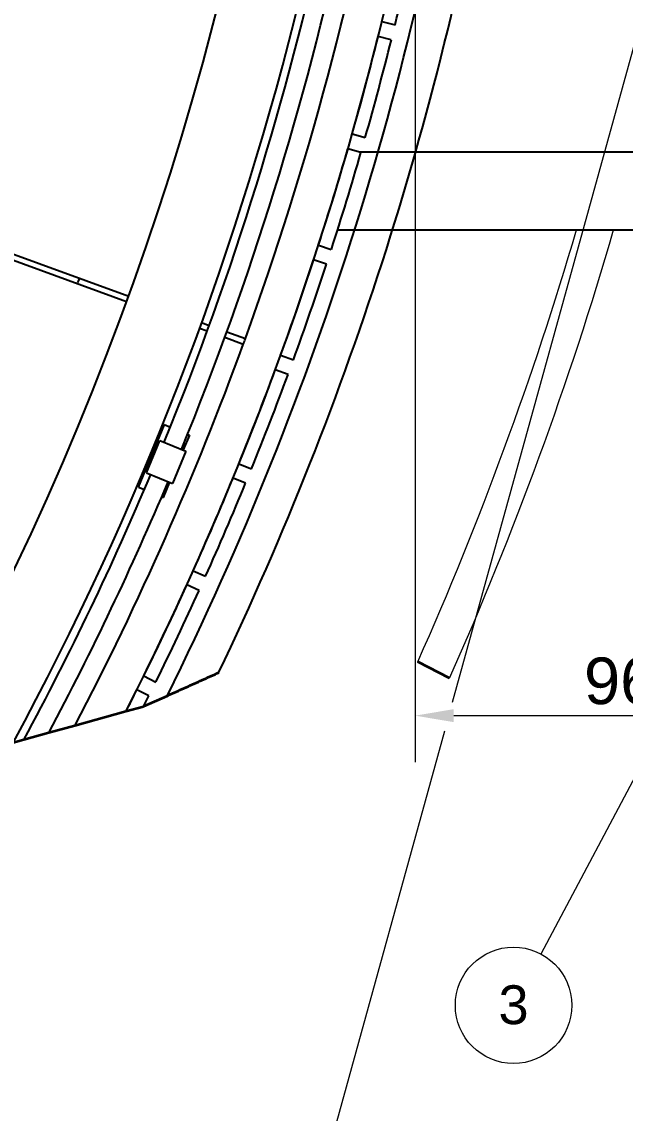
# Model space of a CAD drawing. Header units: millimetres. Extents: x 0 to 100323, y 0 to 59400.
# Drawn here: x 57075 to 60963, y 20120 to 27148 of the extents above; entities that cross this region are included whole.
import ezdxf

# ---------------------------------------------------------------- set-up
doc = ezdxf.new("R2010")
doc.units = ezdxf.units.MM
doc.header["$LTSCALE"] = 100
for name, color, linetype, lineweight in [('Break Line', 7, 'Continuous', 35), ('Dimension', 7, 'Continuous', 18), ('Symbol', 7, 'Continuous', 18), ('Visible', 7, 'Continuous', 25)]:
    doc.layers.add(name, color=color, linetype=linetype, lineweight=lineweight)
doc.layers.add('P_Condensate (CS)', color=40, linetype='Continuous', lineweight=18, true_color=0xffbf00)
doc.styles.add('Note Text', font='arial.ttf')
doc.styles.add('Title', font='arial.ttf')
doc.dimstyles.new('Default - Method 2b', dxfattribs={"dimscale": 100, "dimtxt": 3, "dimasz": 2.5, "dimexe": 3, "dimexo": 0.5, "dimgap": 0.7, "dimtad": 0, "dimtoh": 1, "dimdec": 0, "dimrnd": 1e-08, "dimtxsty": 'Title', "dimcen": 0.09, "dimdle": 10, "dimclrd": 256, "dimclre": 256, "dimclrt": 7, "dimadec": 0, "dimazin": 2, "dimtfac": 0.833333, "dimtdec": 1, "dimtmove": 0, "dimatfit": 3, "dimfxl": 1, "dimtolj": 1, "dimlwd": -1, "dimlwe": -1, "dimarcsym": 0})

# ---------------------------------------------------------------- blocks, each defined once
blk = doc.blocks.new('*D38')
at = {"layer": 'Defpoints', "color": 0, "transparency": 16777216}
for p in [(59608.5, 31790.6), (62022.4, 24880.3), (62022.4, 22679.6)]:
    blk.add_point(p, dxfattribs=at)
at = {"layer": 'Dimension', "transparency": 16777216}
for p, q in [((59608.5, 31740.6), (59608.5, 22379.6)), ((62022.4, 24830.3), (62022.4, 22379.6)), ((59858.5, 22679.6), (61772.4, 22679.6))]:
    blk.add_line(p, q, dxfattribs=at)
for points in [[(59858.5, 22721.3), (59858.5, 22637.9), (59608.5, 22679.6)], [(61772.4, 22721.3), (61772.4, 22637.9), (62022.4, 22679.6)]]:
    blk.add_solid(points, dxfattribs=at)
at = {"layer": 'Dimension', "color": 7, "transparency": 16777216, "insert": (60697.4, 22749.6), "char_height": 300, "attachment_point": 7, "style": 'Title'}
blk.add_mtext('\\A1;966', dxfattribs=at)
blk = doc.blocks.new('Balloon9')
at = {"layer": 'Symbol'}
for p, q in [((622.246, 245.478), (620.713, 243.605)), ((621.154, 243.37), (622.274, 245.478)), ((621.596, 243.136), (622.297, 245.478)), ((621.154, 243.37), (620.324, 241.807)), ((620.713, 243.605), (621.596, 243.136)), ((620.124, 241.431), (614.482, 230.814)), ((612.719, 227.496), (604.189, 211.445))]:
    blk.add_line(p, q, dxfattribs=at)
at = {"layer": 'Symbol', "flags": 128}
blk.add_lwpolyline([(621.596, 243.136), (622.327, 245.578), (620.713, 243.605), (621.596, 243.136)], dxfattribs=at)
at = {"layer": 'Symbol'}
blk.add_circle((602.434, 208.141), 3.75, dxfattribs=at)
blk.add_solid([(621.596, 243.136), (622.327, 245.578), (620.713, 243.605), (621.596, 243.136)], dxfattribs=at)
at = {"layer": 'Symbol', "insert": (602.434, 208.162), "char_height": 2.5, "attachment_point": 5, "style": 'Note Text'}
blk.add_mtext('3', dxfattribs=at)
blk = doc.blocks.new('Balloon34')
at = {"layer": 'Symbol'}
for p, q in [((615.595, 289.493), (598.485, 227.636)), ((597.976, 225.796), (590.375, 198.318))]:
    blk.add_line(p, q, dxfattribs=at)

msp = doc.modelspace()

# ---------------------------------------------------------------- linework, layer by layer
at = {"layer": 'Break Line'}
for p, q in [((59830.6, 22920.8), (59626.1, 23027)), ((58010.7, 22805.8), (57859.6, 22737.9)), ((57745.4, 22706), (57417.1, 22615)), ((57858, 22737.2), (57745.4, 22706)), ((57859.6, 22737.9), (57858, 22737.2)), ((57248.9, 22568.4), (57088.2, 22523.8)), ((57417.1, 22615), (57248.9, 22568.4)), ((57088.2, 22523.8), (57018.5, 22504.5))]:
    msp.add_line(p, q, dxfattribs=at)
msp.add_rational_spline([(58342.4, 22955), (58175.6, 22880), (58010.7, 22805.8)], [1, 1.00003773919, 1], degree=2, dxfattribs=at)
at = {"layer": 'P_Condensate (CS)'}
for radius, start, end in [(22185, 335.97912, 343.637), (22415, 335.94413, 343.80954)]:
    msp.add_arc((39362.4, 32057.8), radius, start, end, dxfattribs=at)
at = {"layer": 'Visible'}
for p, q in [((59394.9, 27150), (59479.9, 27128.9)), ((53310.9, 27002.2), (57763.7, 25381.5)), ((59455.8, 27031.9), (59370.9, 27052.9)), ((57750, 25344), (53340.5, 26948.9)), ((59203.5, 26425.8), (59287.6, 26401.7)), ((59260.1, 26305.6), (59176, 26329.7)), ((75361.1, 26307.8), (59252.3, 26307.8)), ((61812, 26307.8), (59611.8, 26307.8)), ((59109.4, 25807.8), (75512.4, 25807.8)), ((59463.1, 25807.8), (61812, 25807.8)), ((59463.1, 25807.8), (61812, 25807.8)), ((58985.9, 25709.1), (59069.1, 25681.9)), ((59038.1, 25586.9), (58954.9, 25614)), ((58268.8, 25155.1), (58219.8, 25173)), ((58233.5, 25210.5), (58282.5, 25192.7)), ((58501.8, 25070.3), (58382.3, 25113.8)), ((58396, 25151.4), (58515.4, 25107.9)), ((58742.5, 25000.7), (58824.6, 24970.6)), ((58790.2, 24876.7), (58708, 24906.8)), ((57992.7, 24553.5), (57947.6, 24445)), ((57992.7, 24553.5), (58031.7, 24537.3)), ((58154.3, 24486.4), (58115, 24391.7)), ((58143.2, 24491), (58154.3, 24486.4)), ((57877.6, 24243.9), (57964, 24451.7)), ((57939, 24424.2), (57879.5, 24281.1)), ((57886.5, 24278.2), (57945.9, 24421.3)), ((57930.8, 24427.6), (57932.1, 24427.1)), ((57939, 24424.2), (57932.1, 24427.1)), ((57939, 24424.2), (57947.6, 24445)), ((57945.9, 24421.3), (57951.7, 24435.2)), ((57959.2, 24440.2), (57947.6, 24445)), ((57956.3, 24433.3), (57951.7, 24435.2)), ((57964, 24451.7), (58132.5, 24381.7)), ((58114, 24389.4), (58115, 24391.7)), ((58132.5, 24381.7), (58046.2, 24173.9)), ((57825.8, 24151.8), (57870.9, 24260.3)), ((57879.5, 24281.1), (57870.9, 24260.3)), ((57882.4, 24255.5), (57870.9, 24260.3)), ((57871.3, 24284.5), (57872.6, 24283.9)), ((57872.6, 24283.9), (57879.5, 24281.1)), ((57886.5, 24278.2), (57880.7, 24264.3)), ((57885.3, 24262.4), (57880.7, 24264.3)), ((58473.4, 24301.6), (58554.4, 24268.5)), ((57877.6, 24243.9), (58046.2, 24173.9)), ((57987.4, 24084.6), (58026.8, 24179.3)), ((58026.8, 24179.3), (58027.7, 24181.6)), ((58516.6, 24176), (58435.6, 24209.1)), ((57825.8, 24151.8), (57864.8, 24135.6)), ((57976.3, 24089.3), (57987.4, 24084.6)), ((58179.2, 23612.8), (58258.9, 23576.8)), ((58217.8, 23485.7), (58138, 23521.7)), ((57860.1, 22935.1), (57938.5, 22896.2)), ((57894.1, 22806.7), (57815.7, 22845.5))]:
    msp.add_line(p, q, dxfattribs=at)
for radius, start, end in [(20625, 333.03661, 27.94294), (20075, 331.58343, 28.45742), (19575, 330.80181, 17.3807), (20375, 340.05624, 359.94376), (20817.2, 333.6127, 351.61642), (21050, 334.37772, 350.36105), (20127.1, 337.76021, 347.77824), (20247.9, 337.7583, 347.78015), (20712.5, 346.23353, 348.03783), (20625, 344.15319, 345.95632), (20712.5, 344.1526, 345.9569), (20625, 342.07226, 343.87539), (20712.5, 342.07168, 343.87598), (20625, 339.99134, 341.79447), (20712.5, 339.99075, 341.79505), (19237.5, 339.94043, 340.05957), (20375, 339.94376, 340.05624), (20375, 332.39007, 339.94376), (20625, 337.91041, 339.71354), (20712.5, 337.90983, 339.71413), (20127.1, 331.7261, 337.1197), (20247.9, 332.05249, 337.12161), (20625, 335.82949, 337.63262), (20712.5, 335.8289, 337.6332), (20625, 333.74856, 335.55169), (20712.5, 333.74798, 335.55228), (20625, 333.03661, 333.47077), (20712.5, 333.25865, 333.47135)]:
    msp.add_arc((39362.4, 32057.8), radius, start, end, dxfattribs=at)

# ---------------------------------------------------------------- block references
at = {"layer": 'Symbol', "xscale": 100, "yscale": 100, "zscale": 100}
for name in ['Balloon34', 'Balloon9']:
    msp.add_blockref(name, (0, 0), dxfattribs=at)

# ---------------------------------------------------------------- dimensions: what is measured, and where the dimension line sits
at = {"layer": 'Dimension'}
dim = msp.add_linear_dim(base=(62022.4, 22679.6), p1=(59608.5, 31790.6), p2=(62022.4, 24880.3), angle=180, dimstyle='Default - Method 2b', override={"dimgap": 0.7, "dimtad": 1, "dimtoh": 0, "dimdec": 0, "dimlfac": 0.4, "dimtol": 0, "dimlim": 0, "dimtp": 0, "dimtm": 0, "dimtdec": 1, "dimtofl": 0, "dimatfit": 1}, dxfattribs=at)
dim.commit()
dim.dimension.update_dxf_attribs({"geometry": '*D38', "text_midpoint": (61028.7, 22679.6), "dimtype": 160})

doc.saveas('drawing.dxf')
